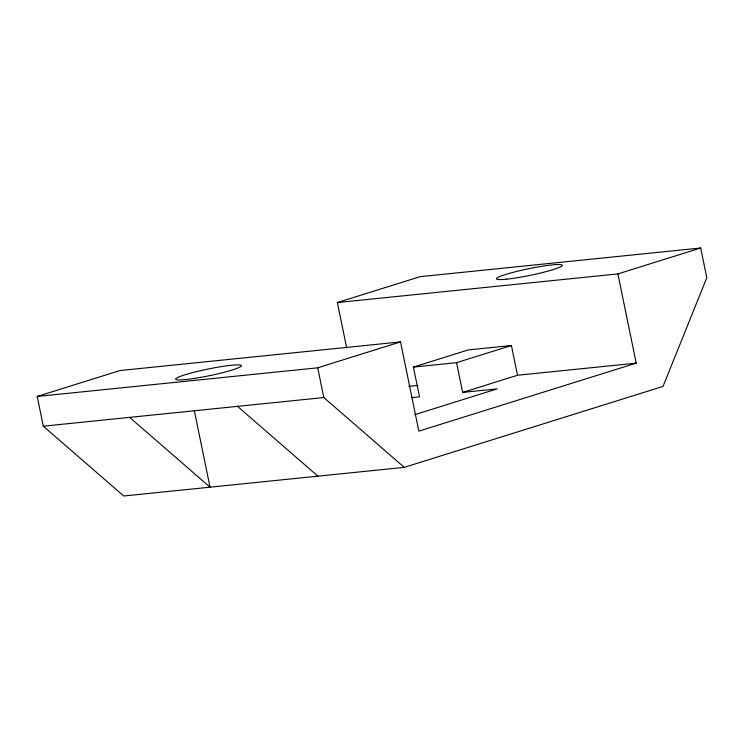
<?xml version="1.0" encoding="UTF-8"?>
<svg xmlns="http://www.w3.org/2000/svg" width="744" height="744" viewBox="0 0 744 744"><rect width="100%" height="100%" fill="white"/><g stroke="black" fill="none" stroke-linecap="round" stroke-linejoin="round"><path stroke-width="1.12" d="M337.367 302.548L420.174 276.647L700.699 248.003L706.8 277.754L663.016 386.406L404.243 467.353L123.727 495.997L43.301 426.191L37.2 396.45L120.007 370.54L400.523 341.905L418.844 431.139L636.204 363.137L617.892 273.913L337.367 302.548L346.648 347.727M37.2 396.45L317.716 367.806L400.523 341.905M617.892 273.913L700.699 248.003M411.451 397.649L419.504 396.822L413.404 367.08L468.264 349.922L511.416 345.514L517.526 375.255L636.204 363.137M413.404 367.08L456.556 362.672L511.416 345.514M456.556 362.672L462.666 392.413L517.526 375.255M414.808 414.659L497.187 388.889L462.666 392.413M408.689 386.368L417.905 385.429M43.301 426.191L323.826 397.547L404.243 467.353M237.513 406.363L317.93 476.169M129.623 417.375L210.041 487.181L194.277 410.372M317.716 367.806L323.826 397.547M506.608 279.167A33.573 3.395 -11.6 0 0 561.329 266.38A33.573 3.395 -11.6 0 0 520.214 270.574A33.573 3.395 -11.6 0 0 506.608 279.167M185.74 379.533A33.573 3.395 -11.6 0 0 240.452 366.755A33.573 3.395 -11.6 0 0 199.346 370.949A33.573 3.395 -11.6 0 0 185.74 379.533"/></g></svg>
